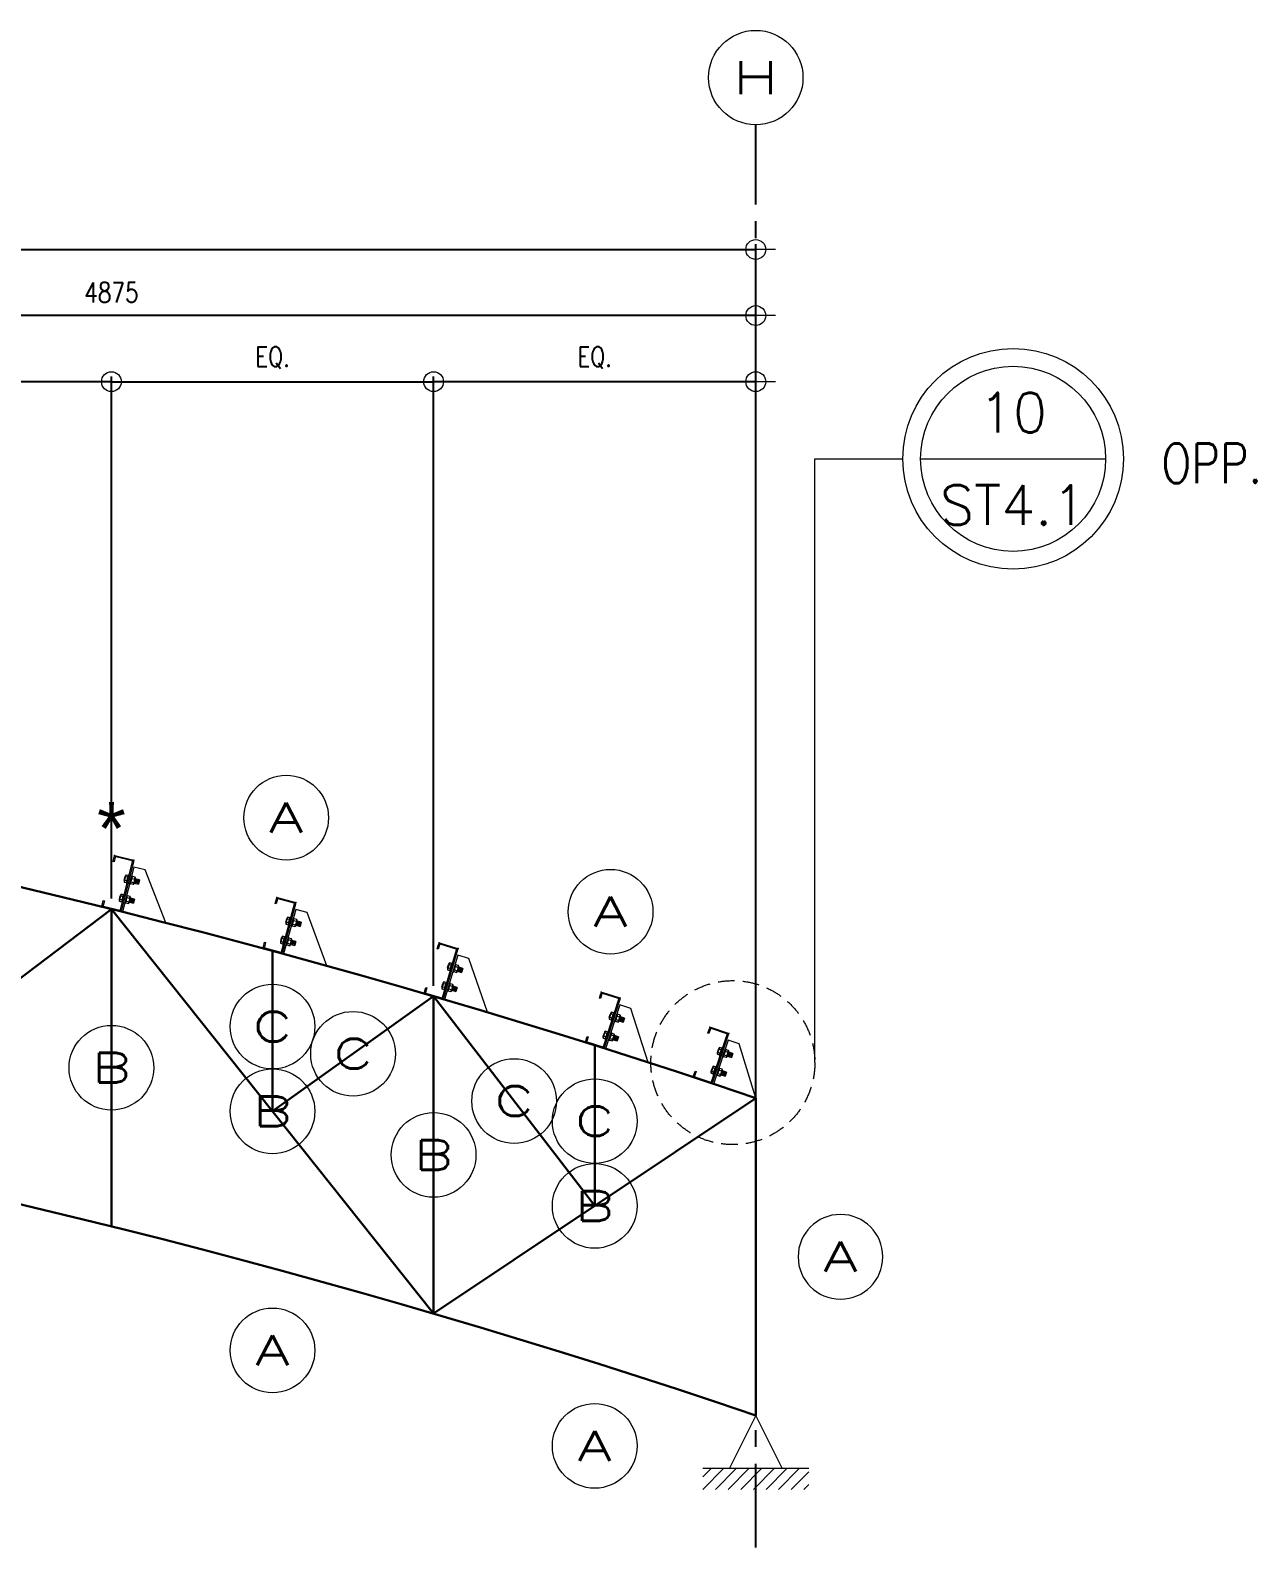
# Model space of a CAD drawing. Header units: millimetres. Extents: x 0 to 437400, y -7936 to 73710.
# Drawn here: x 92056 to 96695, y 34741 to 40480 of the extents above; entities that cross this region are included whole.
import ezdxf
from ezdxf.enums import TextEntityAlignment as Align

# ---------------------------------------------------------------- set-up
doc = ezdxf.new("R2010")
doc.units = ezdxf.units.MM
doc.header["$LTSCALE"] = 10
doc.header["$MEASUREMENT"] = 0
for name, pattern in [('CENTER', [50.8, 31.75, -6.35, 6.35, -6.35]), ('HIDDEN', [0.375, 0.25, -0.125]), ('PHANTOM2', [1.25, 0.625, -0.125, 0.125, -0.125, 0.125, -0.125])]:
    doc.linetypes.add(name, pattern=pattern)
doc.layers.add('8', color=8, linetype='Continuous')
doc.layers.add('A-NEW', color=240, linetype='Continuous')
for name, color, linetype, lineweight in [('CEE STEEL PURLINS', 46, 'Continuous', 15), ('HATCH 000', 251, 'Continuous', 5), ('S-ANNO-DIMS', 1, 'Continuous', 5), ('S-ANNO-NPLT', 7, 'Continuous', 9), ('S-Anno-Symb', 143, 'PHANTOM2', 13), ('S-BEAM-IDEN', 2, 'Continuous', 9), ('S-Grid-iden', 52, 'Continuous', 9), ('S_BOLTS', 252, 'Continuous', 9), ('S_STEEL TRUSS', 5, 'Continuous', 30), ('SCHEDULES-TEXT', 4, 'Continuous', 20), ('TEXT', 2, 'Continuous', 20)]:
    doc.layers.add(name, color=color, linetype=linetype, lineweight=lineweight)
doc.layers.add('GUIDE 001', color=214, linetype='Continuous', lineweight=0, plot=False)
doc.styles.add('1', font='simplex.shx', dxfattribs={"width": 0.8, "height": 20})
doc.styles.add('3', font='simplex.shx', dxfattribs={"width": 1.5, "height": 70})
doc.styles.add('ARIAL', font='arial.ttf')
doc.styles.add('ROMANSX', font='ROMANS.shx', dxfattribs={"height": 0.09375})
doc.dimstyles.new('ESCA30', dxfattribs={"dimtxt": 40, "dimasz": 1, "dimexe": 20, "dimexo": 40, "dimgap": 50, "dimtad": 1, "dimdec": 0, "dimrnd": 1, "dimdsep": 46, "dimtxsty": '1', "dimblk1": 'ESCADIM_ARW', "dimblk2": 'ESCADIM_ARW', "dimsah": 1, "dimcen": 50, "dimclrd": 256, "dimclre": 256, "dimclrt": 52, "dimadec": 0, "dimazin": 0, "dimtfac": 1, "dimtdec": 0, "dimtofl": 0, "dimtmove": 0, "dimatfit": 3, "dimldrblk": 'ESCADIM_ARW', "dimfxl": 1, "dimtolj": 1, "dimtzin": 0, "dimarcsym": 0})

# ---------------------------------------------------------------- blocks, each defined once
blk = doc.blocks.new('ESCADIM_ARW')
at = {"color": 9}
blk.add_line((75, 0), (-75, 0), dxfattribs=at)
blk.add_circle((0, 0), 37.5, dxfattribs=at)
blk = doc.blocks.new('*D36')
at = {"layer": 'Defpoints', "color": 0, "ltscale": 80, "transparency": 16777216}
for p in [(94800, 39651.2), (75300, 36441.2, 0), (94800, 36441.2, 0)]:
    blk.add_point(p, dxfattribs=at)
at = {"layer": 'S-ANNO-DIMS', "lineweight": -2, "ltscale": 80, "transparency": 16777216}
for p, q in [((75300, 36481.2), (75300, 39671.2)), ((94800, 36481.2), (94800, 39671.2)), ((75301, 39651.2), (94799, 39651.2))]:
    blk.add_line(p, q, dxfattribs=at)
at = {"layer": 'S-ANNO-DIMS', "lineweight": -2, "ltscale": 80, "transparency": 16777216, "rotation": 180}
blk.add_blockref('ESCADIM_ARW', (75300, 39651.2), dxfattribs=at)
at = {"layer": 'S-ANNO-DIMS', "lineweight": -2, "ltscale": 80, "transparency": 16777216}
blk.add_blockref('ESCADIM_ARW', (94800, 39651.2), dxfattribs=at)
at = {"layer": 'S-ANNO-DIMS', "color": 52, "ltscale": 80, "transparency": 16777216, "insert": (85050, 39758.4), "char_height": 30, "attachment_point": 5, "style": '1'}
blk.add_mtext('\\A1;{\\H2.5x;19500 (16 EQUAL PANELS)}', dxfattribs=at)
blk = doc.blocks.new('*D42')
at = {"layer": 'Defpoints', "color": 0, "ltscale": 80, "transparency": 16777216}
for p in [(89925, 39401.2), (89925, 37656.8, 0), (94800, 36441.2, 0)]:
    blk.add_point(p, dxfattribs=at)
at = {"layer": 'S-ANNO-DIMS', "lineweight": -2, "ltscale": 80, "transparency": 16777216}
for p, q in [((89925, 37696.8), (89925, 39421.2)), ((94799, 39401.2), (89926, 39401.2)), ((94800, 36481.2), (94800, 39421.2))]:
    blk.add_line(p, q, dxfattribs=at)
at = {"layer": 'S-ANNO-DIMS', "lineweight": -2, "ltscale": 80, "transparency": 16777216, "rotation": 180}
blk.add_blockref('ESCADIM_ARW', (89925, 39401.2), dxfattribs=at)
at = {"layer": 'S-ANNO-DIMS', "lineweight": -2, "ltscale": 80, "transparency": 16777216}
blk.add_blockref('ESCADIM_ARW', (94800, 39401.2), dxfattribs=at)
at = {"layer": 'S-ANNO-DIMS', "color": 52, "ltscale": 80, "transparency": 16777216, "insert": (92362.5, 39488.7), "char_height": 30, "attachment_point": 5, "style": '1'}
blk.add_mtext('\\A1;{\\H2.5x;4875}', dxfattribs=at)
blk = doc.blocks.new('*D56')
at = {"layer": 'Defpoints', "color": 0, "ltscale": 80, "transparency": 16777216}
for p in [(93581.3, 39151.2), (93581.3, 36826.5, 0), (94800, 36441.2, 0)]:
    blk.add_point(p, dxfattribs=at)
at = {"layer": 'S-ANNO-DIMS', "lineweight": -2, "ltscale": 80, "transparency": 16777216}
for p, q in [((93581.3, 36866.5), (93581.3, 39171.2)), ((94799, 39151.2), (93582.3, 39151.2)), ((94800, 36481.2), (94800, 39171.2))]:
    blk.add_line(p, q, dxfattribs=at)
at = {"layer": 'S-ANNO-DIMS', "lineweight": -2, "ltscale": 80, "transparency": 16777216, "rotation": 180}
blk.add_blockref('ESCADIM_ARW', (93581.3, 39151.2), dxfattribs=at)
at = {"layer": 'S-ANNO-DIMS', "lineweight": -2, "ltscale": 80, "transparency": 16777216}
blk.add_blockref('ESCADIM_ARW', (94800, 39151.2), dxfattribs=at)
at = {"layer": 'S-ANNO-DIMS', "color": 52, "ltscale": 80, "transparency": 16777216, "insert": (94190.6, 39242.3), "char_height": 30, "attachment_point": 5, "style": '1'}
blk.add_mtext('\\A1;{\\H2.5x;EQ.}', dxfattribs=at)
blk = doc.blocks.new('*D57')
at = {"layer": 'Defpoints', "color": 0, "ltscale": 80, "transparency": 16777216}
for p in [(93581.3, 39151.2), (92362.5, 37156.4, 0), (93581.3, 36826.5, 0)]:
    blk.add_point(p, dxfattribs=at)
at = {"layer": 'S-ANNO-DIMS', "lineweight": -2, "ltscale": 80, "transparency": 16777216}
for p, q in [((92362.5, 37196.4), (92362.5, 39171.2)), ((92363.5, 39151.2), (93580.3, 39151.2)), ((93581.3, 36866.5), (93581.3, 39171.2))]:
    blk.add_line(p, q, dxfattribs=at)
at = {"layer": 'S-ANNO-DIMS', "lineweight": -2, "ltscale": 80, "transparency": 16777216, "rotation": 180}
blk.add_blockref('ESCADIM_ARW', (92362.5, 39151.2), dxfattribs=at)
at = {"layer": 'S-ANNO-DIMS', "lineweight": -2, "ltscale": 80, "transparency": 16777216}
blk.add_blockref('ESCADIM_ARW', (93581.3, 39151.2), dxfattribs=at)
at = {"layer": 'S-ANNO-DIMS', "color": 52, "ltscale": 80, "transparency": 16777216, "insert": (92971.9, 39242.3), "char_height": 30, "attachment_point": 5, "style": '1'}
blk.add_mtext('\\A1;{\\H2.5x;EQ.}', dxfattribs=at)
blk = doc.blocks.new('*D59')
at = {"layer": 'Defpoints', "color": 0, "ltscale": 80, "transparency": 16777216}
for p in [(91143.8, 39151.2), (91143.8, 37432.7, 0), (92362.5, 37156.4, 0)]:
    blk.add_point(p, dxfattribs=at)
at = {"layer": 'S-ANNO-DIMS', "lineweight": -2, "ltscale": 80, "transparency": 16777216}
for p, q in [((91143.8, 37472.7), (91143.8, 39171.2)), ((92361.5, 39151.2), (91144.8, 39151.2)), ((92362.5, 37196.4), (92362.5, 39171.2))]:
    blk.add_line(p, q, dxfattribs=at)
at = {"layer": 'S-ANNO-DIMS', "lineweight": -2, "ltscale": 80, "transparency": 16777216, "rotation": 180}
blk.add_blockref('ESCADIM_ARW', (91143.8, 39151.2), dxfattribs=at)
at = {"layer": 'S-ANNO-DIMS', "lineweight": -2, "ltscale": 80, "transparency": 16777216}
blk.add_blockref('ESCADIM_ARW', (92362.5, 39151.2), dxfattribs=at)
at = {"layer": 'S-ANNO-DIMS', "color": 52, "ltscale": 80, "transparency": 16777216, "insert": (91753.1, 39242.3), "char_height": 30, "attachment_point": 5, "style": '1'}
blk.add_mtext('\\A1;{\\H2.5x;EQ.}', dxfattribs=at)
blk = doc.blocks.new('Grid')
at = {"layer": 'S-Grid-iden', "color": 1, "linetype": 'Continuous'}
blk.add_circle((0, 0), 500, dxfattribs=at)
at = {"layer": 'S-Grid-iden', "style": '3', "width": 1.5}
blk.add_attdef('GRIDTAG', text='', height=350, dxfattribs=at).set_placement((0, 0), align=Align.MIDDLE_CENTER)
blk = doc.blocks.new('A$C6A696F9A')
at = {"layer": 'TEXT', "linetype": 'Continuous'}
h = blk.add_hatch(dxfattribs=at)
h.set_pattern_fill('_USER', color=1, scale=30, angle=45, style=0, pattern_type=0)
h.set_pattern_definition([(45, (-9801.517, -149.584), (-21.2132, 21.2132), [])])
h.paths.add_polyline_path([(178, -223), (178, -152.3), (-178, -152.3), (-178, -223)])
blk.add_line((-178, -152.3), (178, -152.3), dxfattribs=at)
blk.add_lwpolyline([(88.9, -152.3), (0, 25.5), (-88.9, -152.3)], close=True, dxfattribs=at)
blk = doc.blocks.new('EXT', base_point=(6.5784, 3.6597))
for p, q in [((6.5734, 3.6697), (6.5834, 3.6697)), ((6.5734, 3.6697), (6.5734, 3.6597)), ((6.5834, 3.6697), (6.5734, 3.6697)), ((6.5734, 3.6663), (6.5834, 3.6663)), ((6.5734, 3.663), (6.5834, 3.663)), ((6.5734, 3.6597), (6.5834, 3.6597)), ((6.575, 3.668), (6.5818, 3.668)), ((6.575, 3.6647), (6.5818, 3.6647)), ((6.575, 3.6613), (6.5818, 3.6613)), ((6.5834, 3.6597), (6.5834, 3.6697))]:
    blk.add_line(p, q)
blk = doc.blocks.new('BOLT', base_point=(6.579, 3.6798))
for p, q in [((6.575, 3.6858), (6.573, 3.6858)), ((6.575, 3.6798), (6.575, 3.6858)), ((6.575, 3.6858), (6.583, 3.6858)), ((6.585, 3.6858), (6.583, 3.6858)), ((6.583, 3.6798), (6.583, 3.6858)), ((6.571, 3.6847), (6.571, 3.6798)), ((6.575, 3.6847), (6.571, 3.6847)), ((6.575, 3.6847), (6.583, 3.6847)), ((6.587, 3.6847), (6.583, 3.6847)), ((6.587, 3.6798), (6.587, 3.6847))]:
    blk.add_line(p, q)
for centre, radius, start, end in [((6.573, 3.6833), 0.00241, 33.9696, 146.0304), ((6.579, 3.6777), 0.00805, 60.2058, 119.7942), ((6.585, 3.6833), 0.00241, 33.9696, 146.0304)]:
    blk.add_arc(centre, radius, start, end)
blk = doc.blocks.new('NUT20')
for p, q in [((0.0185, 0.0045), (-0.0185, 0.0045)), ((-0.0185, 0.0045), (-0.0185, 0)), ((-0.0185, 0), (0.0185, 0)), ((0.0185, 0), (0.0185, 0.0045))]:
    blk.add_line(p, q)
for name, p, xscale, yscale, zscale in [('BOLT', (0, 0.0045), 2.125, 2.666666666666667, 2.125), ('EXT', (0, 0.0205), 2, 2, 2)]:
    blk.add_blockref(name, p, dxfattribs=dict(xscale=xscale, yscale=yscale, zscale=zscale))
blk = doc.blocks.new('BUBBLE')
at = {"layer": 'S-ANNO-NPLT', "linetype": 'Continuous'}
blk.add_circle((0, 0), 0.2608, dxfattribs=at)
at = {"layer": 'S-Anno-Symb', "color": 0, "linetype": 'Continuous'}
blk.add_line((-0.2188, 0), (0.2188, 0), dxfattribs=at)
blk.add_circle((0, 0), 0.2188, dxfattribs=at)
at = {"layer": 'S-Anno-Symb', "style": 'ROMANSX'}
for tag, p in [('1', (0, 0.1094)), ('S1', (0, -0.1094))]:
    blk.add_attdef(tag, text='', height=0.0937, dxfattribs=at).set_placement(p, align=Align.MIDDLE_CENTER)
at = {"layer": 'S-Anno-Symb', "style": 'ROMANSX', "width": 1.018385, "flags": 8}
blk.add_attdef('LONG', text='', height=0.0937, dxfattribs=at).set_placement((-0.1796, -0.1249), (0.1796, -0.1249), align=Align.FIT)

msp = doc.modelspace()

# ---------------------------------------------------------------- hatches: boundary and pattern name
at = {"layer": 'HATCH 000'}
h = msp.add_hatch(color=33, dxfattribs=at)
edge = h.paths.add_edge_path()
edge.add_line((92368.93385, 37335.9938), (92373.31688, 37353.45061))
edge.add_arc((92379.1402, 37351.9885), 6.00407, 75.905600723, 165.905600722, ccw=False)
edge.add_line((92380.60231, 37357.81182), (92441.70271, 37342.47507))
edge.add_arc((92440.2406, 37336.65175), 6.00407, -14.094399276, 75.905600723, ccw=False)
edge.add_line((92446.06392, 37335.18964), (92400.2511, 37152.72565))
edge.add_arc((92394.42778, 37154.18777), 6.00407, 255.905600723, 345.905600722, ccw=False)
edge.add_line((92392.96567, 37148.36445), (92331.84093, 37163.70731))
edge.add_arc((92333.30304, 37169.53063), 6.00407, 165.905600724, 255.905600723, ccw=False)
edge.add_line((92327.47972, 37170.99274), (92331.86275, 37188.44955))
edge.add_line((92331.86275, 37188.44955), (92335.74497, 37187.47481))
edge.add_line((92335.74497, 37187.47481), (92331.36193, 37170.018))
edge.add_arc((92333.30304, 37169.53063), 2.00136, 165.905600723, 255.905600723)
edge.add_line((92332.81567, 37167.58952), (92393.94041, 37152.24666))
edge.add_arc((92394.42778, 37154.18777), 2.00136, 255.905600723, 345.905600723)
edge.add_line((92396.36888, 37153.7004), (92442.18171, 37336.16438))
edge.add_arc((92440.2406, 37336.65175), 2.00136, 345.905600723, 435.905600722)
edge.add_line((92440.72797, 37338.59286), (92379.62757, 37353.92961))
edge.add_arc((92379.1402, 37351.9885), 2.00136, 75.905600723, 165.905600723)
edge.add_line((92377.19909, 37352.47587), (92372.81606, 37335.01906))
edge.add_line((92372.81606, 37335.01906), (92368.93385, 37335.9938))
h = msp.add_hatch(color=33, dxfattribs=at)
edge = h.paths.add_edge_path()
edge.add_line((92982.03486, 37177.69058), (92986.77931, 37195.05265))
edge.add_arc((92992.57103, 37193.46998), 6.00407, 74.716196828, 164.716196828, ccw=False)
edge.add_line((92994.1537, 37199.26169), (93054.92258, 37182.65995))
edge.add_arc((93053.33991, 37176.86824), 6.00407, -15.283803171, 74.716196829, ccw=False)
edge.add_line((93059.13162, 37175.28556), (93009.54117, 36993.81185))
edge.add_arc((93003.74946, 36995.39453), 6.00407, 254.716196828, 344.716196828, ccw=False)
edge.add_line((93002.16678, 36989.60281), (92941.37369, 37006.21117))
edge.add_arc((92942.95637, 37012.00288), 6.00407, 164.716196829, 254.716196829, ccw=False)
edge.add_line((92937.16465, 37013.58556), (92941.9091, 37030.94762))
edge.add_line((92941.9091, 37030.94762), (92945.77024, 37029.89251))
edge.add_line((92945.77024, 37029.89251), (92941.0258, 37012.53044))
edge.add_arc((92942.95637, 37012.00288), 2.00136, 164.716196829, 254.716196829)
edge.add_line((92942.42881, 37010.07231), (93003.2219, 36993.46395))
edge.add_arc((93003.74946, 36995.39453), 2.00136, 254.716196828, 344.716196828)
edge.add_line((93005.68003, 36994.86697), (93055.27048, 37176.34068))
edge.add_arc((93053.33991, 37176.86824), 2.00136, 344.716196828, 434.716196828)
edge.add_line((93053.86747, 37178.79881), (92993.09858, 37195.40055))
edge.add_arc((92992.57103, 37193.46998), 2.00136, 74.716196829, 164.716196828)
edge.add_line((92990.64045, 37193.99753), (92985.896, 37176.63547))
edge.add_line((92985.896, 37176.63547), (92982.03486, 37177.69058))
h = msp.add_hatch(color=33, dxfattribs=at)
edge = h.paths.add_edge_path()
edge.add_line((93595.15251, 37005.6929), (93600.25836, 37022.95215))
edge.add_arc((93606.01577, 37021.24892), 6.00407, 73.520072374, 163.520072373, ccw=False)
edge.add_line((93607.719, 37027.00633), (93668.12809, 37009.13967))
edge.add_arc((93666.42486, 37003.38226), 6.00407, -16.479927625, 73.520072374, ccw=False)
edge.add_line((93672.18227, 37001.67903), (93618.8144, 36821.28005))
edge.add_arc((93613.05698, 36822.98328), 6.00407, 253.520072374, 343.520072374, ccw=False)
edge.add_line((93611.35375, 36817.22586), (93550.92061, 36835.09964))
edge.add_arc((93552.62384, 36840.85706), 6.00407, 163.520072375, 253.520072374, ccw=False)
edge.add_line((93546.86642, 36842.56029), (93551.97227, 36859.81953))
edge.add_line((93551.97227, 36859.81953), (93555.81054, 36858.68405))
edge.add_line((93555.81054, 36858.68405), (93550.7047, 36841.4248))
edge.add_arc((93552.62384, 36840.85706), 2.00136, 163.520072374, 253.520072374)
edge.add_line((93552.05609, 36838.93792), (93612.48924, 36821.06414))
edge.add_arc((93613.05698, 36822.98328), 2.00136, 253.520072374, 343.520072374)
edge.add_line((93614.97612, 36822.41553), (93668.344, 37002.81451))
edge.add_arc((93666.42486, 37003.38226), 2.00136, 343.520072374, 433.520072374)
edge.add_line((93666.9926, 37005.3014), (93606.58351, 37023.16805))
edge.add_arc((93606.01577, 37021.24892), 2.00136, 73.520072375, 163.520072375)
edge.add_line((93604.09663, 37021.81666), (93598.99079, 37004.55741))
edge.add_line((93598.99079, 37004.55741), (93595.15251, 37005.6929))
h = msp.add_hatch(color=33, dxfattribs=at)
edge = h.paths.add_edge_path()
edge.add_line((94208.28709, 36819.75675), (94213.75431, 36836.90495))
edge.add_arc((94219.47468, 36835.08117), 6.00407, 72.316581419, 162.316581418, ccw=False)
edge.add_line((94221.29846, 36840.80154), (94281.31896, 36821.67004))
edge.add_arc((94279.49518, 36815.94966), 6.00407, -17.68341858, 72.31658142, ccw=False)
edge.add_line((94285.21556, 36814.12589), (94228.07047, 36634.8876))
edge.add_arc((94222.3501, 36636.71138), 6.00407, 252.316581419, 342.316581419, ccw=False)
edge.add_line((94220.52632, 36630.99101), (94160.48192, 36650.13015))
edge.add_arc((94162.3057, 36655.85052), 6.00407, 162.31658142, 252.31658142, ccw=False)
edge.add_line((94156.58533, 36657.6743), (94162.05255, 36674.8225))
edge.add_line((94162.05255, 36674.8225), (94165.86613, 36673.60664))
edge.add_line((94165.86613, 36673.60664), (94160.39891, 36656.45844))
edge.add_arc((94162.3057, 36655.85052), 2.00136, 162.31658142, 252.31658142)
edge.add_line((94161.69777, 36653.94373), (94221.74218, 36634.80459))
edge.add_arc((94222.3501, 36636.71138), 2.00136, 252.316581419, 342.316581419)
edge.add_line((94224.25689, 36636.10346), (94281.40198, 36815.34174))
edge.add_arc((94279.49518, 36815.94966), 2.00136, 342.316581419, 432.31658142)
edge.add_line((94280.10311, 36817.85645), (94220.08261, 36836.98796))
edge.add_arc((94219.47468, 36835.08117), 2.00136, 72.31658142, 162.316581419)
edge.add_line((94217.56789, 36835.6891), (94212.10067, 36818.5409))
edge.add_line((94212.10067, 36818.5409), (94208.28709, 36819.75675))
h = msp.add_hatch(color=33, dxfattribs=at)
edge = h.paths.add_edge_path()
edge.add_line((94618.7479, 36687.36354), (94624.45703, 36704.43273))
edge.add_arc((94630.15104, 36702.52825), 6.00407, 71.506474969, 161.506474968, ccw=False)
edge.add_line((94632.05551, 36708.22227), (94691.79952, 36688.24407))
edge.add_arc((94689.89505, 36682.55005), 6.00407, -18.49352503, 71.506474969, ccw=False)
edge.add_line((94695.58906, 36680.64558), (94635.91552, 36502.23316))
edge.add_arc((94630.22151, 36504.13764), 6.00407, 251.506474969, 341.506474968, ccw=False)
edge.add_line((94628.31703, 36498.44362), (94568.54923, 36518.42979))
edge.add_arc((94570.4537, 36524.1238), 6.00407, 161.50647497, 251.506474969, ccw=False)
edge.add_line((94564.75969, 36526.02827), (94570.46881, 36543.09746))
edge.add_line((94570.46881, 36543.09746), (94574.26482, 36541.82781))
edge.add_line((94574.26482, 36541.82781), (94568.5557, 36524.75862))
edge.add_arc((94570.4537, 36524.1238), 2.00136, 161.506474969, 251.50647497)
edge.add_line((94569.81888, 36522.22579), (94629.58668, 36502.23963))
edge.add_arc((94630.22151, 36504.13764), 2.00136, 251.506474969, 341.506474969)
edge.add_line((94632.11951, 36503.50281), (94691.79305, 36681.91523))
edge.add_arc((94689.89505, 36682.55005), 2.00136, 341.506474969, 431.506474969)
edge.add_line((94690.52987, 36684.44806), (94630.78586, 36704.42626))
edge.add_arc((94630.15104, 36702.52825), 2.00136, 71.506474969, 161.506474969)
edge.add_line((94628.25304, 36703.16308), (94622.54391, 36686.09389))
edge.add_line((94622.54391, 36686.09389), (94618.7479, 36687.36354))

# ---------------------------------------------------------------- linework, layer by layer
at = {"layer": 'A-NEW', "color": 253, "linetype": 'CENTER'}
msp.add_line((94800, 34741.21155, 0), (94800, 40122.85708, 0), dxfattribs=at)
at = {"layer": 'CEE STEEL PURLINS', "elevation": 0}
for points in [[(92368.93385, 37335.9938), (92373.31688, 37353.45061, -0.4142135624), (92380.60231, 37357.81182), (92441.70271, 37342.47507, -0.4142135624), (92446.06392, 37335.18964), (92400.2511, 37152.72565, -0.4142135624), (92392.96567, 37148.36445), (92331.84093, 37163.70731, -0.4142135624), (92327.47972, 37170.99274), (92331.86275, 37188.44955), (92335.74497, 37187.47481), (92331.36193, 37170.018, 0.4142135624), (92332.81567, 37167.58952), (92393.94041, 37152.24666, 0.4142135624), (92396.36888, 37153.7004), (92442.18171, 37336.16438, 0.4142135624), (92440.72797, 37338.59286), (92379.62757, 37353.92961, 0.4142135624), (92377.19909, 37352.47587), (92372.81606, 37335.01906), (92368.93385, 37335.9938)], [(92982.03486, 37177.69058), (92986.77931, 37195.05265, -0.4142135624), (92994.1537, 37199.26169), (93054.92258, 37182.65995, -0.4142135624), (93059.13162, 37175.28556), (93009.54117, 36993.81185, -0.4142135624), (93002.16678, 36989.60281), (92941.37369, 37006.21117, -0.4142135624), (92937.16465, 37013.58556), (92941.9091, 37030.94762), (92945.77024, 37029.89251), (92941.0258, 37012.53044, 0.4142135624), (92942.42881, 37010.07231), (93003.2219, 36993.46395, 0.4142135624), (93005.68003, 36994.86697), (93055.27048, 37176.34068, 0.4142135624), (93053.86747, 37178.79881), (92993.09858, 37195.40055, 0.4142135624), (92990.64045, 37193.99753), (92985.896, 37176.63547), (92982.03486, 37177.69058)], [(93595.15251, 37005.6929), (93600.25836, 37022.95215, -0.4142135624), (93607.719, 37027.00633), (93668.12809, 37009.13967, -0.4142135624), (93672.18227, 37001.67903), (93618.8144, 36821.28005, -0.4142135624), (93611.35375, 36817.22586), (93550.92061, 36835.09964, -0.4142135624), (93546.86642, 36842.56029), (93551.97227, 36859.81953), (93555.81054, 36858.68405), (93550.7047, 36841.4248, 0.4142135624), (93552.05609, 36838.93792), (93612.48924, 36821.06414, 0.4142135624), (93614.97612, 36822.41553), (93668.344, 37002.81451, 0.4142135624), (93666.9926, 37005.3014), (93606.58351, 37023.16805, 0.4142135624), (93604.09663, 37021.81666), (93598.99079, 37004.55741), (93595.15251, 37005.6929)], [(94208.28709, 36819.75675), (94213.75431, 36836.90495, -0.4142135624), (94221.29846, 36840.80154), (94281.31896, 36821.67004, -0.4142135624), (94285.21556, 36814.12589), (94228.07047, 36634.8876, -0.4142135624), (94220.52632, 36630.99101), (94160.48192, 36650.13015, -0.4142135624), (94156.58533, 36657.6743), (94162.05255, 36674.8225), (94165.86613, 36673.60664), (94160.39891, 36656.45844, 0.4142135624), (94161.69777, 36653.94373), (94221.74218, 36634.80459, 0.4142135624), (94224.25689, 36636.10346), (94281.40198, 36815.34174, 0.4142135624), (94280.10311, 36817.85645), (94220.08261, 36836.98796, 0.4142135624), (94217.56789, 36835.6891), (94212.10067, 36818.5409), (94208.28709, 36819.75675)], [(94618.7479, 36687.36354), (94624.45703, 36704.43273, -0.4142135624), (94632.05551, 36708.22227), (94691.79952, 36688.24407, -0.4142135624), (94695.58906, 36680.64558), (94635.91552, 36502.23316, -0.4142135624), (94628.31703, 36498.44362), (94568.54923, 36518.42979, -0.4142135624), (94564.75969, 36526.02827), (94570.46881, 36543.09746), (94574.26482, 36541.82781), (94568.5557, 36524.75862, 0.4142135624), (94569.81888, 36522.22579), (94629.58668, 36502.23963, 0.4142135624), (94632.11951, 36503.50281), (94691.79305, 36681.91523, 0.4142135624), (94690.52987, 36684.44806), (94630.78586, 36704.42626, 0.4142135624), (94628.25304, 36703.16308), (94622.54391, 36686.09389), (94618.7479, 36687.36354)]]:
    msp.add_lwpolyline(points, format="xyb", dxfattribs=at)
at = {"layer": 'GUIDE 001'}
for p in [(92374.77899, 37359.27393, 0), (92447.52603, 37341.01296, 0), (92988.36199, 37200.84436, 0), (92326.01761, 37165.16942, 0), (92398.78898, 37146.90234, 0), (93060.7143, 37181.07728, 0), (93601.96159, 37028.70956, 0), (93007.9585, 36988.02014, 0), (93673.8855, 37007.43644, 0), (94215.57809, 36842.62532, 0), (94287.03933, 36819.84626, 0), (94626.3615, 36710.12674, 0), (94697.49354, 36686.33959, 0), (94226.24669, 36629.16723, 0), (94562.85522, 36520.33426, 0), (94634.01105, 36496.53915, 0)]:
    msp.add_point(p, dxfattribs=at)
at = {"layer": 'S-Anno-Symb', "color": 1, "linetype": 'HIDDEN', "ltscale": 25}
msp.add_circle((94713.18075, 36575.66914, 0), 310.19417, dxfattribs=at)
at = {"layer": 'S-BEAM-IDEN', "color": 1, "elevation": 0}
msp.add_lwpolyline([(95023.37493, 36575.66914), (95023.37493, 38859.49772), (95356.15354, 38859.49772)], dxfattribs=at)
at = {"layer": 'S-BEAM-IDEN', "elevation": 0}
for points in [[(92404.6257, 37145.57821), (92568.53276, 37104.46972), (92489.93197, 37304.60312), (92447.2533, 37315.30504)], [(93013.76647, 36986.57514), (93176.7849, 36942.0732), (93102.35532, 37143.79504), (93059.90799, 37155.38056)], [(93622.88771, 36813.95671), (93784.94165, 36766.06149), (93714.73919, 36969.29307), (93672.54295, 36981.76215)], [(94231.98907, 36627.48033), (94393.00131, 36576.19201), (94327.08287, 36780.85324), (94285.15784, 36794.20583)], [(94639.729, 36494.77122), (94800, 36441.21155), (94736.98177, 36646.78431), (94695.24971, 36660.72833)]]:
    msp.add_lwpolyline(points, close=True, dxfattribs=at)
at = {"layer": 'S_BOLTS'}
for p, q in [((92425.49431, 37284.47327, 0), (92418.28069, 37255.76572, 0)), ((92418.28069, 37255.76572, 0), (92421.77215, 37254.88838, 0)), ((92421.77215, 37254.88838, 0), (92428.98577, 37283.59594, 0)), ((92428.98577, 37283.59594, 0), (92425.49431, 37284.47327, 0)), ((92407.23049, 37211.73944, 0), (92400.01687, 37183.03188, 0)), ((92403.50833, 37182.15455, 0), (92410.72195, 37210.86211, 0)), ((92407.23049, 37211.73944, 0), (92410.72195, 37210.86211, 0)), ((92400.01687, 37183.03188, 0), (92403.50833, 37182.15455, 0)), ((93037.5137, 37125.00709, 0), (93029.70574, 37096.45546, 0)), ((93029.70574, 37096.45546, 0), (93033.17824, 37095.50584, 0)), ((93033.17824, 37095.50584, 0), (93040.9862, 37124.05748, 0)), ((93040.9862, 37124.05748, 0), (93037.5137, 37125.00709, 0)), ((93017.74404, 37052.66804, 0), (93009.93608, 37024.11641, 0)), ((93009.93608, 37024.11641, 0), (93013.40858, 37023.16679, 0)), ((93013.40858, 37023.16679, 0), (93021.21654, 37051.71843, 0)), ((93017.74404, 37052.66804, 0), (93021.21654, 37051.71843, 0)), ((93649.51951, 36951.86278, 0), (93641.11724, 36923.48036, 0)), ((93641.11724, 36923.48036, 0), (93644.56915, 36922.45846, 0)), ((93644.56915, 36922.45846, 0), (93652.97142, 36950.84088, 0)), ((93652.97142, 36950.84088, 0), (93649.51951, 36951.86278, 0)), ((93628.24409, 36879.95218, 0), (93619.84182, 36851.56976, 0)), ((93619.84182, 36851.56976, 0), (93623.29374, 36850.54786, 0)), ((93623.29374, 36850.54786, 0), (93631.69601, 36878.93029, 0)), ((93628.24409, 36879.95218, 0), (93631.69601, 36878.93029, 0)), ((94261.51148, 36764.79662, 0), (94252.51494, 36736.59694, 0)), ((94252.51494, 36736.59694, 0), (94255.94463, 36735.50276, 0)), ((94255.94463, 36735.50276, 0), (94264.94117, 36763.70245, 0)), ((94264.94117, 36763.70245, 0), (94261.51148, 36764.79662, 0)), ((94238.7304, 36693.34874, 0), (94229.73386, 36665.14906, 0)), ((94233.16355, 36664.05488, 0), (94242.16009, 36692.25457, 0)), ((94238.7304, 36693.34874, 0), (94242.16009, 36692.25457, 0)), ((94229.73386, 36665.14906, 0), (94233.16355, 36664.05488, 0)), ((94671.18991, 36631.65639, 0), (94661.79557, 36603.58672, 0)), ((94665.20945, 36602.44416, 0), (94674.60379, 36630.51383, 0)), ((94674.60379, 36630.51383, 0), (94671.18991, 36631.65639, 0)), ((94647.40094, 36560.53774, 0), (94638.00659, 36532.46807, 0)), ((94641.42047, 36531.32552, 0), (94650.81481, 36559.39518, 0)), ((94647.40094, 36560.53774, 0), (94650.81481, 36559.39518, 0)), ((94661.79557, 36603.58672, 0), (94665.20945, 36602.44416, 0)), ((94638.00659, 36532.46807, 0), (94641.42047, 36531.32552, 0))]:
    msp.add_line(p, q, dxfattribs=at)
at = {"layer": 'S_STEEL TRUSS'}
for p, q in [((92362.5, 37156.42511, 0), (92362.5, 35956.42511, 0)), ((93581.25, 36826.54762), (93581.25, 35626.54762)), ((94800, 36441.21155, 0), (94800, 35241.21155, 0))]:
    msp.add_line(p, q, dxfattribs=at)
at = {"layer": 'S_STEEL TRUSS', "elevation": 0}
for points in [[(75300, 36441.21155), (76518.75, 35626.54762), (77737.5, 37156.42511), (78956.25, 36232.69144), (80175, 37656.83105), (81393.75, 36630.00821), (82612.5, 37953.09879), (83831.25, 36826.71314), (85050, 38051.21155), (86268.75, 36826.71314), (87487.5, 37953.09879), (88706.25, 36630.00821), (89925, 37656.83105), (91143.75, 36232.69144), (92362.5, 37156.42511), (93581.25, 35626.54762), (94800, 36441.21155)], [(92971.875, 36998.29413), (92971.875, 36391.48637), (93581.25, 36826.54762), (94190.625, 36033.87959), (94190.625, 36640.943)]]:
    msp.add_lwpolyline(points, dxfattribs=at)
at = {"layer": 'S_STEEL TRUSS'}
for centre in [(85050, 7723.69602, 0), (85050, 6523.69602, 0)]:
    msp.add_arc(centre, 30327.51553, 71.246928244, 108.753071756, dxfattribs=at)

# ---------------------------------------------------------------- block references
at = {"layer": '8', "xscale": 1.125, "yscale": 1.125, "zscale": 1.125}
msp.add_blockref('A$C6A696F9A', (94800, 35212.5662, 0), dxfattribs=at)
at = {"layer": 'S-Anno-Symb', "linetype": 'Continuous', "xscale": 1600.000000000014, "yscale": 1600.000000000014, "zscale": 1600.000000000014}
msp.add_blockref('BUBBLE', (95773.38709, 38859.49772, 0), dxfattribs=at).add_auto_attribs({'1': '10', 'S1': 'ST4.1'})
at = {"layer": 'S-Grid-iden'}
for p, xscale, yscale, zscale, values in [((94800, 40301.42851, 0), 0.3571428571463219, 0.3571428571463219, 0.3571428571463219, {'GRIDTAG': 'H'}), ((93023.60544, 37502.16693, 0), 0.3203883495176713, 0.3203883495176713, 0.3203883495176713, {'GRIDTAG': 'A'}), ((94250.64426, 37146.20201, 0), 0.3203883495176713, 0.3203883495176713, 0.3203883495176713, {'GRIDTAG': 'A'}), ((92971.875, 36711.87472, 0), 0.3203883495176713, 0.3203883495176713, 0.3203883495176713, {'GRIDTAG': 'C'}), ((93276.5625, 36609.017, 0), 0.3203883495176713, 0.3203883495176713, 0.3203883495176713, {'GRIDTAG': 'C'}), ((92362.5, 36556.42511, 0), 0.3203883495176713, 0.3203883495176713, 0.3203883495176713, {'GRIDTAG': 'B'}), ((93885.9375, 36430.2136, 0), 0.3203883495176713, 0.3203883495176713, 0.3203883495176713, {'GRIDTAG': 'C'}), ((92971.875, 36391.48637, 0), 0.3203883495176713, 0.3203883495176713, 0.3203883495176713, {'GRIDTAG': 'B'}), ((94190.625, 36354.26793, 0), 0.3203883495176713, 0.3203883495176713, 0.3203883495176713, {'GRIDTAG': 'C'}), ((93581.25, 36226.54762), 0.3203883495176713, 0.3203883495176713, 0.3203883495176713, {'GRIDTAG': 'B'}), ((94190.625, 36033.87959, 0), 0.3203883495176713, 0.3203883495176713, 0.3203883495176713, {'GRIDTAG': 'B'}), ((92971.875, 35487.39028, 0), 0.3203883495176713, 0.3203883495176713, 0.3203883495176713, {'GRIDTAG': 'A'}), ((94190.625, 35126.15506, 0), 0.3203883495176713, 0.3203883495176713, 0.3203883495176713, {'GRIDTAG': 'A'})]:
    msp.add_blockref('Grid', p, dxfattribs=dict(at, xscale=xscale, yscale=yscale, zscale=zscale)).add_auto_attribs(values)
ref = msp.add_blockref('Grid', (95120.38835, 35841.21155, 0), dxfattribs=dict(at, xscale=-0.3203883495176713, yscale=0.3203883495176713, zscale=0.3203883495145631))
ref.add_attrib('GRIDTAG', 'A', dxfattribs={"height": 112.13592, "style": '3', "width": 1.5}).set_placement((95120.38835, 35841.21155, 0), align=Align.MIDDLE_CENTER)
at = {"layer": 'S_BOLTS', "extrusion": (0, 0, -1), "xscale": -1700.00000000008, "yscale": 1600.000000001125, "zscale": -1700.00000000008}
for p, rotation in [((-92421.8875, 37270.11949, 0), 284.1052138023909), ((-92403.62368, 37197.38566, 0), 284.1052138023909), ((-93033.60972, 37110.73128, 0), 285.2946176966601), ((-93013.84006, 37038.39223, 0), 285.2946176966601), ((-93645.31837, 36937.67157, 0), 286.4907421508721), ((-93624.04295, 36865.76097, 0), 286.4907421508721), ((-94257.01321, 36750.69678, 0), 287.6942331057771), ((-94234.23213, 36679.2489, 0), 287.6942331057771), ((-94666.49274, 36617.62155, 0), 288.5043395559824), ((-94642.70376, 36546.50291, 0), 288.5043395559824)]:
    msp.add_blockref('BOLT', p, dxfattribs=dict(at, rotation=rotation))
at = {"layer": 'S_BOLTS', "color": 2}
for p, xscale, yscale, zscale, rotation in [((92435.07384, 37266.81111, 0), 800.0000000000377, 800.0000000000377, 800.0000000000377, 255.8947861976093), ((92416.81002, 37194.07728, 0), 800.0000000000377, 800.0000000000377, 800.0000000000377, 255.8947861976093), ((93046.72455, 37107.14989, 0), 800.0000000000375, 800.0000000000375, 800.0000000000375, 254.7053823033402), ((93026.95489, 37034.81084, 0), 800.0000000000375, 800.0000000000375, 800.0000000000375, 254.7053823033402), ((93658.35558, 36933.8172, 0), 800.0000000000377, 800.0000000000377, 800.0000000000377, 253.5092578491281), ((93637.08016, 36861.9066, 0), 800.0000000000377, 800.0000000000377, 800.0000000000377, 253.5092578491281), ((94269.96659, 36746.56943, 0), 800.0000000000376, 800.0000000000376, 800.0000000000376, 252.305766894223), ((94247.1855, 36675.12155, 0), 800.0000000000376, 800.0000000000376, 800.0000000000376, 252.305766894223), ((94679.38647, 36613.31148, 0), 800.0000000000376, 800.0000000000376, 800.0000000000376, 251.4956604440178), ((94655.59749, 36542.19283, 0), 800.0000000000376, 800.0000000000376, 800.0000000000376, 251.4956604440178)]:
    msp.add_blockref('NUT20', p, dxfattribs=dict(at, xscale=xscale, yscale=yscale, zscale=zscale, rotation=rotation))

# ---------------------------------------------------------------- texts
at = {"layer": 'S-ANNO-DIMS', "color": 52, "ltscale": 80, "insert": (96524.9723, 38842.87766, 0), "char_height": 60, "attachment_point": 5, "style": '1'}
msp.add_mtext('\\A1;{\\H2.5x;OPP.}', dxfattribs=at)
at = {"layer": 'SCHEDULES-TEXT', "color": 1, "insert": (92362.5, 37461.49787, 0), "char_height": 200, "width": 6229.4306157, "attachment_point": 5, "style": 'ARIAL'}
msp.add_mtext('*', dxfattribs=at)

# ---------------------------------------------------------------- dimensions: what is measured, and where the dimension line sits
at = {"layer": 'S-ANNO-DIMS', "ltscale": 80}
for base, p1, p2, text, picture, middle in [((94800, 39651.21155, 0), (75300, 36441.21155, 0), (94800, 36441.21155, 0), '{\\H2.5x;<> (16 EQUAL PANELS)}', '*D36', (85050, 39758.3544, 0)), ((93581.25, 39151.21155, 0), (92362.5, 37156.42511, 0), (93581.25, 36826.54762), '{\\H2.5x;EQ.}', '*D57', (92971.875, 39242.28298, 0))]:
    dim = msp.add_linear_dim(base=base, p1=p1, p2=p2, text=text, dimstyle='ESCA30', dxfattribs=at)
    dim.commit()
    dim.dimension.update_dxf_attribs({"geometry": picture, "text_midpoint": middle})
for base, p1, p2, text, picture, middle in [((89925, 39401.21155, 0), (94800, 36441.21155, 0), (89925, 37656.83105, 0), '{\\H2.5x;<>}', '*D42', (92362.5, 39488.71155, 0)), ((91143.75, 39151.21155, 0), (92362.5, 37156.42511, 0), (91143.75, 37432.69144, 0), '{\\H2.5x;EQ.}', '*D59', (91753.125, 39242.28298, 0)), ((93581.25, 39151.21155, 0), (94800, 36441.21155, 0), (93581.25, 36826.54762), '{\\H2.5x;EQ.}', '*D56', (94190.625, 39242.28298, 0))]:
    dim = msp.add_linear_dim(base=base, p1=p1, p2=p2, angle=180, text=text, dimstyle='ESCA30', dxfattribs=at)
    dim.commit()
    dim.dimension.update_dxf_attribs({"geometry": picture, "text_midpoint": middle})

doc.saveas('drawing.dxf')
